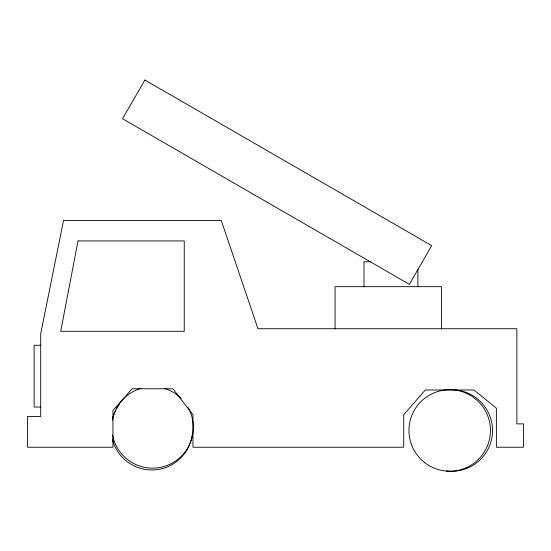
<?xml version="1.0" encoding="UTF-8"?>
<svg xmlns="http://www.w3.org/2000/svg" width="551" height="551" viewBox="0 0 551 551"><rect width="100%" height="100%" fill="white"/><g stroke="black" fill="none" stroke-linecap="round" stroke-linejoin="round"><path stroke-width="0.83" d="M370.837 261.704L363.991 261.704L363.991 286.678M40.691 345.263L34.121 345.263L34.121 407.037L40.691 407.037M441.537 328.733L441.537 286.678L335.077 286.678L335.077 328.733M417.878 269.198L417.878 286.678M455.705 389.984A40.746 40.746 0 0 1 492.257 435.269A40.746 40.746 0 0 1 446.248 470.905M192.203 434.753A40.746 40.746 0 0 1 112.321 439.147M112.652 418.057A40.746 40.746 0 0 1 115.669 410.454M116.461 409.007A40.746 40.746 0 0 1 119.65 404.234M188.153 407.582A40.746 40.746 0 0 1 166.395 465.719A40.746 40.746 0 0 1 112.507 434.918M112.438 420.255A40.746 40.746 0 0 1 141.028 388.317M164.501 388.448A40.746 40.746 0 0 1 181.231 398.456M78.028 240.932L60.706 331.289L184.254 331.289L184.254 240.932L78.028 240.932M63.53 220.441L40.691 333.823L40.691 416.432L27.55 416.432L27.55 447.233L112.955 447.233L112.955 410.433L132.116 388.779L172.862 388.779L192.953 414.772L192.953 447.233L403.731 447.233L403.731 414.772L425.303 389.991L473.936 389.991L496.389 408.208L496.389 447.233L523.45 447.233L523.45 423.871L516.879 423.871L516.879 328.733L257.958 328.733L221.247 220.441L63.53 220.441M144.885 80.04L122.542 118.734L409.372 284.344L431.715 245.643L144.885 80.04M424.725 462.661A40.746 40.746 0 0 0 490.066 436.006A40.746 40.746 0 0 0 434.319 392.739A40.746 40.746 0 0 0 424.725 462.661"/></g></svg>
